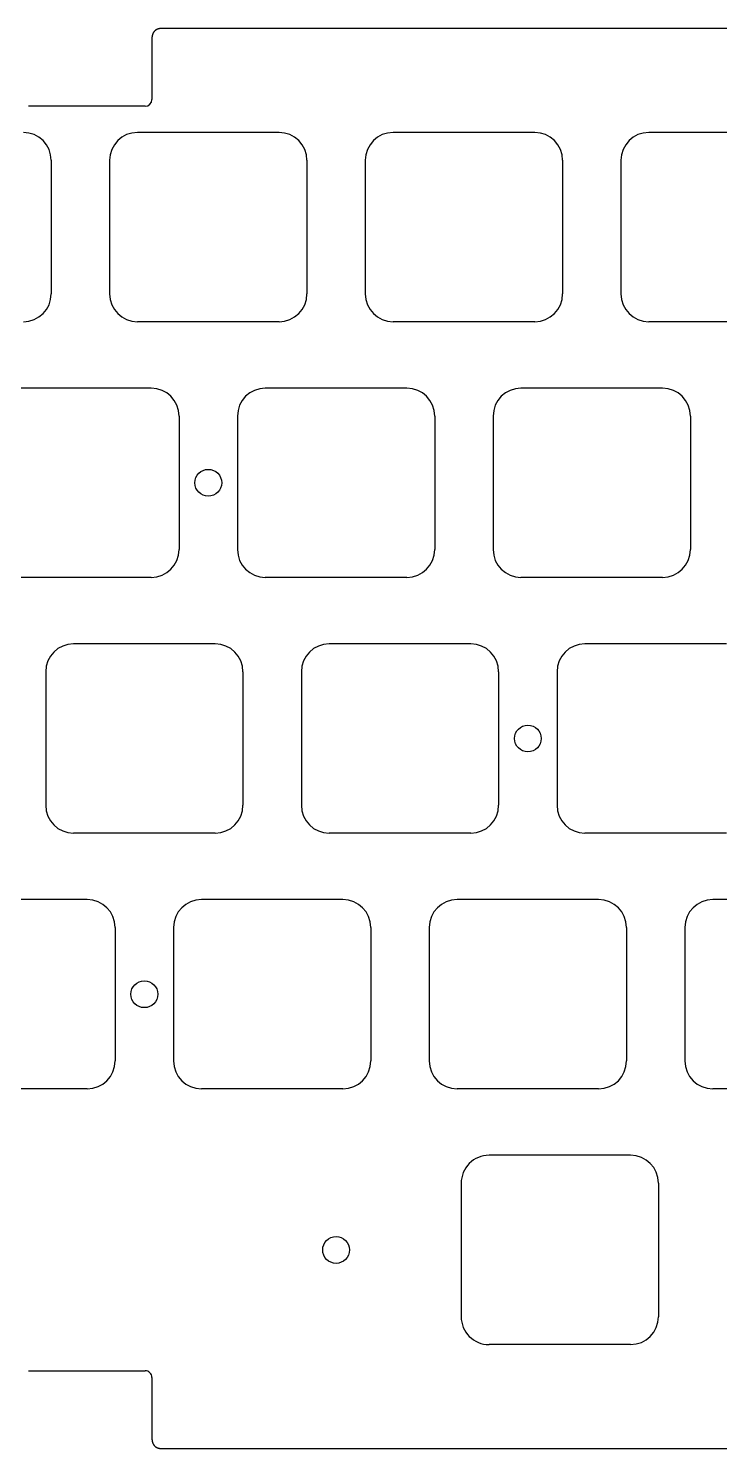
# Model space of a CAD drawing. Header units: millimetres. Extents: x -9 to 276, y -91 to 15.
# Drawn here: x 81.8 to 133.3, y -91 to 14.8 of the extents above; entities that cross this region are included whole.
import ezdxf

# ---------------------------------------------------------------- set-up
doc = ezdxf.new("R2010")
doc.units = ezdxf.units.MM
doc.layers.add('BLACK', color=7, linetype='CONTINUOUS')
doc.layers.add('Edge.Cuts', color=53, linetype='CONTINUOUS', true_color=0xc8a339)

msp = doc.modelspace()

# ---------------------------------------------------------------- linework, layer by layer
at = {"layer": 'BLACK', "linetype": 'Continuous'}
for p, q in [((126.71875, -69.15), (116.168749, -69.15)), ((114.09375, -71.225), (114.09375, -81.175001)), ((128.79375, -71.225), (128.79375, -81.175)), ((126.71875, -83.25), (116.16875, -83.25))]:
    msp.add_line(p, q, dxfattribs=at)
at = {"layer": 'BLACK'}
msp.add_circle((104.775, -76.2), 1, dxfattribs=at)
for centre, radius, start, end in [((116.168749, -71.224999), 2.074999, 90, 180.00002761), ((126.71875, -71.225), 2.075, 0, 90), ((116.168749, -81.175001), 2.074999, 180, 270.00002761), ((126.71875, -81.175), 2.075, 270, 0)]:
    msp.add_arc(centre, radius, start, end, dxfattribs=at)
at = {"layer": 'Edge.Cuts', "linetype": 'CONTINUOUS'}
for p, q in [((91.050165, 14.007492), (91.050147, 14)), ((91.050147, 14), (91.050147, 9.5)), ((91.050257, 14.018647), (91.050165, 14.007492)), ((91.050428, 14.029685), (91.050257, 14.018647)), ((91.050676, 14.040606), (91.050428, 14.029685)), ((91.051001, 14.051411), (91.050676, 14.040606)), ((91.051401, 14.062103), (91.051001, 14.051411)), ((91.051877, 14.072681), (91.051401, 14.062103)), ((91.052428, 14.083147), (91.051877, 14.072681)), ((91.053051, 14.093502), (91.052428, 14.083147)), ((91.053748, 14.103747), (91.053051, 14.093502)), ((91.054517, 14.113883), (91.053748, 14.103747)), ((91.055357, 14.123911), (91.054517, 14.113883)), ((91.056268, 14.133833), (91.055357, 14.123911)), ((91.057249, 14.143648), (91.056268, 14.133833)), ((91.058299, 14.153359), (91.057249, 14.143648)), ((91.059418, 14.162967), (91.058299, 14.153359)), ((91.060604, 14.172472), (91.059418, 14.162967)), ((91.061858, 14.181875), (91.060604, 14.172472)), ((91.063179, 14.191177), (91.061858, 14.181875)), ((91.064565, 14.20038), (91.063179, 14.191177)), ((91.066017, 14.209485), (91.064565, 14.20038)), ((91.067534, 14.218492), (91.066017, 14.209485)), ((91.069115, 14.227402), (91.067534, 14.218492)), ((91.07076, 14.236217), (91.069115, 14.227402)), ((91.072468, 14.244937), (91.07076, 14.236217)), ((91.074238, 14.253563), (91.072468, 14.244937)), ((91.076071, 14.262097), (91.074238, 14.253563)), ((91.077965, 14.270539), (91.076071, 14.262097)), ((91.07992, 14.27889), (91.077965, 14.270539)), ((91.081935, 14.287151), (91.07992, 14.27889)), ((91.084011, 14.295324), (91.081935, 14.287151)), ((91.086146, 14.303408), (91.084011, 14.295324)), ((91.088341, 14.311405), (91.086146, 14.303408)), ((91.090594, 14.319316), (91.088341, 14.311405)), ((91.092905, 14.327142), (91.090594, 14.319316)), ((91.095275, 14.334883), (91.092905, 14.327142)), ((91.097702, 14.342541), (91.095275, 14.334883)), ((91.100186, 14.350116), (91.097702, 14.342541)), ((91.102727, 14.357609), (91.100186, 14.350116)), ((91.105324, 14.365021), (91.102727, 14.357609)), ((91.107978, 14.372353), (91.105324, 14.365021)), ((91.110687, 14.379606), (91.107978, 14.372353)), ((91.113452, 14.38678), (91.110687, 14.379606)), ((91.116273, 14.393876), (91.113452, 14.38678)), ((91.119148, 14.400896), (91.116273, 14.393876)), ((91.122078, 14.407839), (91.119148, 14.400896)), ((91.125063, 14.414708), (91.122078, 14.407839)), ((91.128102, 14.421501), (91.125063, 14.414708)), ((91.131196, 14.428221), (91.128102, 14.421501)), ((91.134343, 14.434868), (91.131196, 14.428221)), ((91.137545, 14.441443), (91.134343, 14.434868)), ((91.1408, 14.447946), (91.137545, 14.441443)), ((91.144108, 14.454378), (91.1408, 14.447946)), ((91.14747, 14.46074), (91.144108, 14.454378)), ((91.150886, 14.467032), (91.14747, 14.46074)), ((91.154355, 14.473256), (91.150886, 14.467032)), ((91.157877, 14.479412), (91.154355, 14.473256)), ((91.161452, 14.4855), (91.157877, 14.479412)), ((91.165081, 14.491521), (91.161452, 14.4855)), ((91.168762, 14.497476), (91.165081, 14.491521)), ((91.172497, 14.503366), (91.168762, 14.497476)), ((91.176286, 14.509191), (91.172497, 14.503366)), ((91.180127, 14.514951), (91.176286, 14.509191)), ((91.184022, 14.520647), (91.180127, 14.514951)), ((91.18797, 14.526281), (91.184022, 14.520647)), ((91.191972, 14.531851), (91.18797, 14.526281)), ((91.196028, 14.53736), (91.191972, 14.531851)), ((91.200137, 14.542807), (91.196028, 14.53736)), ((91.2043, 14.548192), (91.200137, 14.542807)), ((91.208517, 14.553518), (91.2043, 14.548192)), ((91.212789, 14.558783), (91.208517, 14.553518)), ((91.217115, 14.563988), (91.212789, 14.558783)), ((91.221495, 14.569134), (91.217115, 14.563988)), ((91.225931, 14.574221), (91.221495, 14.569134)), ((91.230422, 14.57925), (91.225931, 14.574221)), ((91.234968, 14.584221), (91.230422, 14.57925)), ((91.23957, 14.589135), (91.234968, 14.584221)), ((91.244227, 14.593991), (91.23957, 14.589135)), ((91.248942, 14.598791), (91.244227, 14.593991)), ((91.25132, 14.601169), (91.248942, 14.598791)), ((91.253713, 14.603534), (91.25132, 14.601169)), ((91.256119, 14.605884), (91.253713, 14.603534)), ((91.25854, 14.608221), (91.256119, 14.605884)), ((91.260976, 14.610543), (91.25854, 14.608221)), ((91.263426, 14.612852), (91.260976, 14.610543)), ((91.26589, 14.615146), (91.263426, 14.612852)), ((91.268369, 14.617427), (91.26589, 14.615146)), ((91.270862, 14.619694), (91.268369, 14.617427)), ((91.27337, 14.621947), (91.270862, 14.619694)), ((91.275892, 14.624187), (91.27337, 14.621947)), ((91.278429, 14.626412), (91.275892, 14.624187)), ((91.280981, 14.628625), (91.278429, 14.626412)), ((91.283548, 14.630823), (91.280981, 14.628625)), ((91.28613, 14.633008), (91.283548, 14.630823)), ((91.288726, 14.635178), (91.28613, 14.633008)), ((91.291338, 14.637336), (91.288726, 14.635178)), ((91.293964, 14.63948), (91.291338, 14.637336)), ((91.296606, 14.641611), (91.293964, 14.63948)), ((91.299262, 14.643727), (91.296606, 14.641611)), ((91.301934, 14.645831), (91.299262, 14.643727)), ((91.304621, 14.647921), (91.301934, 14.645831)), ((91.307324, 14.649998), (91.304621, 14.647921)), ((91.310041, 14.65206), (91.307324, 14.649998)), ((91.312775, 14.65411), (91.310041, 14.65206)), ((91.315523, 14.656146), (91.312775, 14.65411)), ((91.318288, 14.65817), (91.315523, 14.656146)), ((91.321068, 14.660179), (91.318288, 14.65817)), ((91.323864, 14.662175), (91.321068, 14.660179)), ((91.326675, 14.664158), (91.323864, 14.662175)), ((91.329503, 14.666128), (91.326675, 14.664158)), ((91.332346, 14.668083), (91.329503, 14.666128)), ((91.335206, 14.670027), (91.332346, 14.668083)), ((91.338081, 14.671956), (91.335206, 14.670027)), ((91.340973, 14.673873), (91.338081, 14.671956)), ((91.34388, 14.675775), (91.340973, 14.673873)), ((91.346805, 14.677665), (91.34388, 14.675775)), ((91.349745, 14.679541), (91.346805, 14.677665)), ((91.352703, 14.681405), (91.349745, 14.679541)), ((91.355675, 14.683254), (91.352703, 14.681405)), ((91.358667, 14.685091), (91.355675, 14.683254)), ((91.361672, 14.686914), (91.358667, 14.685091)), ((91.364697, 14.688725), (91.361672, 14.686914)), ((91.367736, 14.690521), (91.364697, 14.688725)), ((91.370795, 14.692305), (91.367736, 14.690521)), ((91.373868, 14.694074), (91.370795, 14.692305)), ((91.376961, 14.695832), (91.373868, 14.694074)), ((91.380068, 14.697574), (91.376961, 14.695832)), ((91.383195, 14.699305), (91.380068, 14.697574)), ((91.386337, 14.701022), (91.383195, 14.699305)), ((91.389499, 14.702726), (91.386337, 14.701022)), ((91.392676, 14.704415), (91.389499, 14.702726)), ((91.395873, 14.706093), (91.392676, 14.704415)), ((91.399085, 14.707756), (91.395873, 14.706093)), ((91.402318, 14.709407), (91.399085, 14.707756)), ((91.405566, 14.711043), (91.402318, 14.709407)), ((91.408834, 14.712667), (91.405566, 14.711043)), ((91.412118, 14.714276), (91.408834, 14.712667)), ((91.415423, 14.715873), (91.412118, 14.714276)), ((91.418743, 14.717455), (91.415423, 14.715873)), ((91.422084, 14.719025), (91.418743, 14.717455)), ((91.425441, 14.72058), (91.422084, 14.719025)), ((91.42882, 14.722123), (91.425441, 14.72058)), ((91.432213, 14.723651), (91.42882, 14.722123)), ((91.435629, 14.725168), (91.432213, 14.723651)), ((91.43906, 14.726668), (91.435629, 14.725168)), ((91.442514, 14.728157), (91.43906, 14.726668)), ((91.445983, 14.729631), (91.442514, 14.728157)), ((91.449475, 14.731092), (91.445983, 14.729631)), ((91.452982, 14.732538), (91.449475, 14.731092)), ((91.456513, 14.733972), (91.452982, 14.732538)), ((91.460059, 14.73539), (91.456513, 14.733972)), ((91.463628, 14.736797), (91.460059, 14.73539)), ((91.467213, 14.738188), (91.463628, 14.736797)), ((91.470822, 14.739566), (91.467213, 14.738188)), ((91.474446, 14.740929), (91.470822, 14.739566)), ((91.478095, 14.74228), (91.474446, 14.740929)), ((91.481759, 14.743615), (91.478095, 14.74228)), ((91.485448, 14.744937), (91.481759, 14.743615)), ((91.489152, 14.746244), (91.485448, 14.744937)), ((91.492882, 14.747539), (91.489152, 14.746244)), ((91.496627, 14.748817), (91.492882, 14.747539)), ((91.500398, 14.750083), (91.496627, 14.748817)), ((91.504184, 14.751334), (91.500398, 14.750083)), ((91.507996, 14.752571), (91.504184, 14.751334)), ((91.511824, 14.753793), (91.507996, 14.752571)), ((91.515678, 14.755001), (91.511824, 14.753793)), ((91.519548, 14.756194), (91.515678, 14.755001)), ((91.523444, 14.757374), (91.519548, 14.756194)), ((91.527356, 14.758537), (91.523444, 14.757374)), ((91.531296, 14.759688), (91.527356, 14.758537)), ((91.535251, 14.760822), (91.531296, 14.759688)), ((91.539233, 14.761944), (91.535251, 14.760822)), ((91.543232, 14.763049), (91.539233, 14.761944)), ((91.547258, 14.76414), (91.543232, 14.763049)), ((91.5513, 14.765216), (91.547258, 14.76414)), ((91.555371, 14.766278), (91.5513, 14.765216)), ((91.559457, 14.767323), (91.555371, 14.766278)), ((91.563572, 14.768355), (91.559457, 14.767323)), ((91.567703, 14.76937), (91.563572, 14.768355)), ((91.571863, 14.770372), (91.567703, 14.76937)), ((91.57604, 14.771357), (91.571863, 14.770372)), ((91.580246, 14.772328), (91.57604, 14.771357)), ((91.584468, 14.773283), (91.580246, 14.772328)), ((91.588719, 14.774223), (91.584468, 14.773283)), ((91.592988, 14.775146), (91.588719, 14.774223)), ((91.597286, 14.776056), (91.592988, 14.775146)), ((91.601601, 14.776948), (91.597286, 14.776056)), ((91.605946, 14.777826), (91.601601, 14.776948)), ((91.610308, 14.778687), (91.605946, 14.777826)), ((91.614701, 14.779534), (91.610308, 14.778687)), ((91.61911, 14.780363), (91.614701, 14.779534)), ((91.623551, 14.781178), (91.61911, 14.780363)), ((91.628009, 14.781976), (91.623551, 14.781178)), ((91.632498, 14.782758), (91.628009, 14.781976)), ((91.637004, 14.783523), (91.632498, 14.782758)), ((91.641542, 14.784274), (91.637004, 14.783523)), ((91.646097, 14.785006), (91.641542, 14.784274)), ((91.650685, 14.785724), (91.646097, 14.785006)), ((91.65529, 14.786424), (91.650685, 14.785724)), ((91.659927, 14.787108), (91.65529, 14.786424)), ((91.664582, 14.787775), (91.659927, 14.787108)), ((91.66927, 14.788426), (91.664582, 14.787775)), ((91.673976, 14.789059), (91.66927, 14.788426)), ((91.678715, 14.789677), (91.673976, 14.789059)), ((91.683472, 14.790276), (91.678715, 14.789677)), ((91.688262, 14.790859), (91.683472, 14.790276)), ((91.69307, 14.791425), (91.688262, 14.790859)), ((91.697913, 14.791974), (91.69307, 14.791425)), ((91.702773, 14.792505), (91.697913, 14.791974)), ((91.707668, 14.793019), (91.702773, 14.792505)), ((91.712581, 14.793515), (91.707668, 14.793019)), ((91.717529, 14.793995), (91.712581, 14.793515)), ((91.722496, 14.794456), (91.717529, 14.793995)), ((91.727497, 14.7949), (91.722496, 14.794456)), ((91.732517, 14.795326), (91.727497, 14.7949)), ((91.737573, 14.795734), (91.732517, 14.795326)), ((91.742647, 14.796124), (91.737573, 14.795734)), ((91.747758, 14.796496), (91.742647, 14.796124)), ((91.752887, 14.796849), (91.747758, 14.796496)), ((91.758052, 14.797185), (91.752887, 14.796849)), ((91.763237, 14.797502), (91.758052, 14.797185)), ((91.768458, 14.797801), (91.763237, 14.797502)), ((91.773699, 14.798081), (91.768458, 14.797801)), ((91.778976, 14.798343), (91.773699, 14.798081)), ((91.784273, 14.798585), (91.778976, 14.798343)), ((91.789607, 14.798809), (91.784273, 14.798585)), ((91.794961, 14.799014), (91.789607, 14.798809)), ((91.800353, 14.7992), (91.794961, 14.799014)), ((91.805764, 14.799367), (91.800353, 14.7992)), ((91.811214, 14.799514), (91.805764, 14.799367)), ((91.816683, 14.799643), (91.811214, 14.799514)), ((91.822191, 14.799751), (91.816683, 14.799643)), ((91.827719, 14.799841), (91.822191, 14.799751)), ((91.833286, 14.79991), (91.827719, 14.799841)), ((91.838873, 14.79996), (91.833286, 14.79991)), ((91.8445, 14.79999), (91.838873, 14.79996)), ((91.850147, 14.8), (91.8445, 14.79999)), ((174.849852, 14.8), (91.850147, 14.8)), ((90.550147, 9), (81.849147, 9)), ((100.525, 7.05), (89.975, 7.05)), ((119.575, 7.05), (109.025, 7.05)), ((138.625, 7.05), (128.075, 7.05)), ((83.55, 4.975), (83.55, -4.975)), ((87.9, 4.975), (87.9, -4.975)), ((102.6, 4.975), (102.6, -4.975)), ((106.95, 4.975), (106.95, -4.975)), ((121.65, 4.975), (121.65, -4.975)), ((126, 4.975), (126, -4.975)), ((100.525, -7.05), (89.975, -7.05)), ((119.575, -7.05), (109.025, -7.05)), ((138.625, -7.05), (128.075, -7.05)), ((91, -12), (80.45, -12)), ((110.05, -12), (99.5, -12)), ((129.1, -12), (118.55, -12)), ((93.075, -14.075), (93.075, -24.025)), ((97.425, -14.075), (97.425, -24.025)), ((112.125, -14.075), (112.125, -24.025)), ((116.475, -14.075), (116.475, -24.025)), ((131.175, -14.075), (131.175, -24.025)), ((91, -26.1), (80.45, -26.1)), ((110.05, -26.1), (99.5, -26.1)), ((129.1, -26.1), (118.55, -26.1)), ((95.7625, -31.05), (85.2125, -31.05)), ((114.8125, -31.05), (104.2625, -31.05)), ((133.8625, -31.05), (123.3125, -31.05)), ((83.1375, -33.125), (83.1375, -43.075)), ((97.8375, -33.125), (97.8375, -43.075)), ((102.1875, -33.125), (102.1875, -43.075)), ((116.8875, -33.125), (116.8875, -43.075)), ((121.2375, -33.125), (121.2375, -43.075)), ((95.7625, -45.15), (85.2125, -45.15)), ((114.8125, -45.15), (104.2625, -45.15)), ((133.8625, -45.15), (123.3125, -45.15)), ((86.2375, -50.1), (75.6875, -50.1)), ((105.2875, -50.1), (94.7375, -50.1)), ((124.3375, -50.1), (113.7875, -50.1)), ((143.3875, -50.1), (132.8375, -50.1)), ((88.3125, -52.175), (88.3125, -62.125)), ((92.6625, -52.175), (92.6625, -62.125)), ((107.3625, -52.175), (107.3625, -62.125)), ((111.7125, -52.175), (111.7125, -62.125)), ((126.4125, -52.175), (126.4125, -62.125)), ((130.7625, -52.175), (130.7625, -62.125)), ((86.2375, -64.2), (75.6875, -64.2)), ((105.2875, -64.2), (94.7375, -64.2)), ((124.3375, -64.2), (113.7875, -64.2)), ((143.3875, -64.2), (132.8375, -64.2)), ((81.849147, -85.199997), (90.550147, -85.199997)), ((91.050147, -85.699997), (91.050147, -90.199997)), ((91.050147, -90.199997), (91.050157, -90.205644)), ((91.050157, -90.205644), (91.050187, -90.211271)), ((91.050187, -90.211271), (91.050237, -90.216858)), ((91.050237, -90.216858), (91.050306, -90.222425)), ((91.050306, -90.222425), (91.050396, -90.227953)), ((91.050396, -90.227953), (91.050504, -90.233461)), ((91.050504, -90.233461), (91.050633, -90.23893)), ((91.050633, -90.23893), (91.05078, -90.24438)), ((91.05078, -90.24438), (91.050947, -90.249791)), ((91.050947, -90.249791), (91.051133, -90.255183)), ((91.051133, -90.255183), (91.051338, -90.260537)), ((91.051338, -90.260537), (91.051562, -90.265871)), ((91.051562, -90.265871), (91.051804, -90.271168)), ((91.051804, -90.271168), (91.052066, -90.276445)), ((91.052066, -90.276445), (91.052346, -90.281686)), ((91.052346, -90.281686), (91.052645, -90.286907)), ((91.052645, -90.286907), (91.052962, -90.292092)), ((91.052962, -90.292092), (91.053298, -90.297257)), ((91.053298, -90.297257), (91.053651, -90.302386)), ((91.053651, -90.302386), (91.054023, -90.307497)), ((91.054023, -90.307497), (91.054413, -90.312571)), ((91.054413, -90.312571), (91.054821, -90.317627)), ((91.054821, -90.317627), (91.055247, -90.322647)), ((91.055247, -90.322647), (91.055691, -90.327648)), ((91.055691, -90.327648), (91.056152, -90.332615)), ((91.056152, -90.332615), (91.056632, -90.337563)), ((91.056632, -90.337563), (91.057128, -90.342476)), ((91.057128, -90.342476), (91.057642, -90.347371)), ((91.057642, -90.347371), (91.058173, -90.352231)), ((91.058173, -90.352231), (91.058722, -90.357074)), ((91.058722, -90.357074), (91.059288, -90.361882)), ((91.059288, -90.361882), (91.059871, -90.366672)), ((91.059871, -90.366672), (91.06047, -90.371429)), ((91.06047, -90.371429), (91.061088, -90.376168)), ((91.061088, -90.376168), (91.061721, -90.380874)), ((91.061721, -90.380874), (91.062372, -90.385562)), ((91.062372, -90.385562), (91.063039, -90.390217)), ((91.063039, -90.390217), (91.063723, -90.394854)), ((91.063723, -90.394854), (91.064423, -90.399459)), ((91.064423, -90.399459), (91.065141, -90.404047)), ((91.065141, -90.404047), (91.065873, -90.408602)), ((91.065873, -90.408602), (91.066624, -90.41314)), ((91.066624, -90.41314), (91.067389, -90.417646)), ((91.067389, -90.417646), (91.068171, -90.422135)), ((91.068171, -90.422135), (91.068969, -90.426593)), ((91.068969, -90.426593), (91.069784, -90.431034)), ((91.069784, -90.431034), (91.070613, -90.435443)), ((91.070613, -90.435443), (91.07146, -90.439836)), ((91.07146, -90.439836), (91.072321, -90.444198)), ((91.072321, -90.444198), (91.073199, -90.448543)), ((91.073199, -90.448543), (91.074091, -90.452858)), ((91.074091, -90.452858), (91.075001, -90.457156)), ((91.075001, -90.457156), (91.075924, -90.461425)), ((91.075924, -90.461425), (91.076864, -90.465676)), ((91.076864, -90.465676), (91.077819, -90.469898)), ((91.077819, -90.469898), (91.07879, -90.474104)), ((91.07879, -90.474104), (91.079775, -90.478281)), ((91.079775, -90.478281), (91.080777, -90.482441)), ((91.080777, -90.482441), (91.081792, -90.486572)), ((91.081792, -90.486572), (91.082824, -90.490687)), ((91.082824, -90.490687), (91.083869, -90.494773)), ((91.083869, -90.494773), (91.084931, -90.498844)), ((91.084931, -90.498844), (91.086007, -90.502886)), ((91.086007, -90.502886), (91.087098, -90.506912)), ((91.087098, -90.506912), (91.088203, -90.510911)), ((91.088203, -90.510911), (91.089325, -90.514893)), ((91.089325, -90.514893), (91.090459, -90.518848)), ((91.090459, -90.518848), (91.09161, -90.522788)), ((91.09161, -90.522788), (91.092773, -90.5267)), ((91.092773, -90.5267), (91.093953, -90.530596)), ((91.093953, -90.530596), (91.095146, -90.534466)), ((91.095146, -90.534466), (91.096354, -90.53832)), ((91.096354, -90.53832), (91.097576, -90.542148)), ((91.097576, -90.542148), (91.098813, -90.54596)), ((91.098813, -90.54596), (91.100064, -90.549746)), ((91.100064, -90.549746), (91.10133, -90.553517)), ((91.10133, -90.553517), (91.102608, -90.557262)), ((91.102608, -90.557262), (91.103903, -90.560992)), ((91.103903, -90.560992), (91.10521, -90.564696)), ((91.10521, -90.564696), (91.106532, -90.568385)), ((91.106532, -90.568385), (91.107867, -90.572049)), ((91.107867, -90.572049), (91.109218, -90.575698)), ((91.109218, -90.575698), (91.110581, -90.579322)), ((91.110581, -90.579322), (91.111959, -90.582931)), ((91.111959, -90.582931), (91.11335, -90.586516)), ((91.11335, -90.586516), (91.114757, -90.590085)), ((91.114757, -90.590085), (91.116175, -90.593631)), ((91.116175, -90.593631), (91.117609, -90.597162)), ((91.117609, -90.597162), (91.119055, -90.600669)), ((91.119055, -90.600669), (91.120516, -90.604161)), ((91.120516, -90.604161), (91.12199, -90.60763)), ((91.12199, -90.60763), (91.123479, -90.611084)), ((91.123479, -90.611084), (91.124979, -90.614515)), ((91.124979, -90.614515), (91.126496, -90.617931)), ((91.126496, -90.617931), (91.128024, -90.621324)), ((91.128024, -90.621324), (91.129567, -90.624703)), ((91.129567, -90.624703), (91.131122, -90.62806)), ((91.131122, -90.62806), (91.132692, -90.631401)), ((91.132692, -90.631401), (91.134274, -90.634721)), ((91.134274, -90.634721), (91.135871, -90.638026)), ((91.135871, -90.638026), (91.13748, -90.64131)), ((91.13748, -90.64131), (91.139104, -90.644578)), ((91.139104, -90.644578), (91.14074, -90.647826)), ((91.14074, -90.647826), (91.142391, -90.651059)), ((91.142391, -90.651059), (91.144054, -90.654271)), ((91.144054, -90.654271), (91.145732, -90.657468)), ((91.145732, -90.657468), (91.147421, -90.660645)), ((91.147421, -90.660645), (91.149125, -90.663807)), ((91.149125, -90.663807), (91.150842, -90.666949)), ((91.150842, -90.666949), (91.152573, -90.670076)), ((91.152573, -90.670076), (91.154315, -90.673183)), ((91.154315, -90.673183), (91.156073, -90.676276)), ((91.156073, -90.676276), (91.157842, -90.679349)), ((91.157842, -90.679349), (91.159626, -90.682408)), ((91.159626, -90.682408), (91.161422, -90.685447)), ((91.161422, -90.685447), (91.163233, -90.688472)), ((91.163233, -90.688472), (91.165056, -90.691477)), ((91.165056, -90.691477), (91.166893, -90.694469)), ((91.166893, -90.694469), (91.168742, -90.697441)), ((91.168742, -90.697441), (91.170606, -90.700399)), ((91.170606, -90.700399), (91.172482, -90.703339)), ((91.172482, -90.703339), (91.174372, -90.706264)), ((91.174372, -90.706264), (91.176274, -90.709171)), ((91.176274, -90.709171), (91.178191, -90.712063)), ((91.178191, -90.712063), (91.18012, -90.714938)), ((91.18012, -90.714938), (91.182064, -90.717798)), ((91.182064, -90.717798), (91.184019, -90.720641)), ((91.184019, -90.720641), (91.185989, -90.723469)), ((91.185989, -90.723469), (91.187972, -90.72628)), ((91.187972, -90.72628), (91.189968, -90.729076)), ((91.189968, -90.729076), (91.191977, -90.731856)), ((91.191977, -90.731856), (91.194001, -90.734621)), ((91.194001, -90.734621), (91.196037, -90.737369)), ((91.196037, -90.737369), (91.198087, -90.740103)), ((91.198087, -90.740103), (91.200149, -90.74282)), ((91.200149, -90.74282), (91.202226, -90.745523)), ((91.202226, -90.745523), (91.204316, -90.74821)), ((91.204316, -90.74821), (91.20642, -90.750882)), ((91.20642, -90.750882), (91.208536, -90.753538)), ((91.208536, -90.753538), (91.210667, -90.75618)), ((91.210667, -90.75618), (91.212811, -90.758806)), ((91.212811, -90.758806), (91.214969, -90.761418)), ((91.214969, -90.761418), (91.217139, -90.764014)), ((91.217139, -90.764014), (91.219324, -90.766596)), ((91.219324, -90.766596), (91.221522, -90.769163)), ((91.221522, -90.769163), (91.223735, -90.771715)), ((91.223735, -90.771715), (91.22596, -90.774252)), ((91.22596, -90.774252), (91.2282, -90.776774)), ((91.2282, -90.776774), (91.230453, -90.779282)), ((91.230453, -90.779282), (91.23272, -90.781775)), ((91.23272, -90.781775), (91.235001, -90.784254)), ((91.235001, -90.784254), (91.237295, -90.786718)), ((91.237295, -90.786718), (91.239604, -90.789168)), ((91.239604, -90.789168), (91.241926, -90.791604)), ((91.241926, -90.791604), (91.244263, -90.794025)), ((91.244263, -90.794025), (91.246613, -90.796431)), ((91.246613, -90.796431), (91.248978, -90.798824)), ((91.248978, -90.798824), (91.251356, -90.801202)), ((91.251356, -90.801202), (91.256156, -90.805917)), ((91.256156, -90.805917), (91.261012, -90.810574)), ((91.261012, -90.810574), (91.265926, -90.815176)), ((91.265926, -90.815176), (91.270897, -90.819722)), ((91.270897, -90.819722), (91.275926, -90.824213)), ((91.275926, -90.824213), (91.281013, -90.828649)), ((91.281013, -90.828649), (91.286159, -90.833029)), ((91.286159, -90.833029), (91.291364, -90.837355)), ((91.291364, -90.837355), (91.296629, -90.841627)), ((91.296629, -90.841627), (91.301955, -90.845844)), ((91.301955, -90.845844), (91.30734, -90.850007)), ((91.30734, -90.850007), (91.312787, -90.854116)), ((91.312787, -90.854116), (91.318296, -90.858172)), ((91.318296, -90.858172), (91.323866, -90.862174)), ((91.323866, -90.862174), (91.3295, -90.866122)), ((91.3295, -90.866122), (91.335196, -90.870017)), ((91.335196, -90.870017), (91.340956, -90.873858)), ((91.340956, -90.873858), (91.346781, -90.877647)), ((91.346781, -90.877647), (91.352671, -90.881382)), ((91.352671, -90.881382), (91.358626, -90.885063)), ((91.358626, -90.885063), (91.364647, -90.888692)), ((91.364647, -90.888692), (91.370735, -90.892267)), ((91.370735, -90.892267), (91.376891, -90.895789)), ((91.376891, -90.895789), (91.383115, -90.899258)), ((91.383115, -90.899258), (91.389407, -90.902674)), ((91.389407, -90.902674), (91.395769, -90.906036)), ((91.395769, -90.906036), (91.402201, -90.909344)), ((91.402201, -90.909344), (91.408704, -90.912599)), ((91.408704, -90.912599), (91.415279, -90.915801)), ((91.415279, -90.915801), (91.421926, -90.918948)), ((91.421926, -90.918948), (91.428646, -90.922042)), ((91.428646, -90.922042), (91.435439, -90.925081)), ((91.435439, -90.925081), (91.442308, -90.928066)), ((91.442308, -90.928066), (91.449251, -90.930996)), ((91.449251, -90.930996), (91.456271, -90.933871)), ((91.456271, -90.933871), (91.463367, -90.936692)), ((91.463367, -90.936692), (91.470541, -90.939457)), ((91.470541, -90.939457), (91.477794, -90.942166)), ((91.477794, -90.942166), (91.485126, -90.94482)), ((91.485126, -90.94482), (91.492538, -90.947417)), ((91.492538, -90.947417), (91.500031, -90.949958)), ((91.500031, -90.949958), (91.507606, -90.952442)), ((91.507606, -90.952442), (91.515264, -90.954869)), ((91.515264, -90.954869), (91.523005, -90.957239)), ((91.523005, -90.957239), (91.530831, -90.95955)), ((91.530831, -90.95955), (91.538742, -90.961803)), ((91.538742, -90.961803), (91.546739, -90.963998)), ((91.546739, -90.963998), (91.554823, -90.966133)), ((91.554823, -90.966133), (91.562996, -90.968209)), ((91.562996, -90.968209), (91.571257, -90.970224)), ((91.571257, -90.970224), (91.579608, -90.972179)), ((91.579608, -90.972179), (91.58805, -90.974073)), ((91.58805, -90.974073), (91.596584, -90.975906)), ((91.596584, -90.975906), (91.60521, -90.977676)), ((91.60521, -90.977676), (91.61393, -90.979384)), ((91.61393, -90.979384), (91.622745, -90.981029)), ((91.622745, -90.981029), (91.631655, -90.98261)), ((91.631655, -90.98261), (91.640662, -90.984127)), ((91.640662, -90.984127), (91.649767, -90.985579)), ((91.649767, -90.985579), (91.65897, -90.986965)), ((91.65897, -90.986965), (91.668272, -90.988286)), ((91.668272, -90.988286), (91.677675, -90.98954)), ((91.677675, -90.98954), (91.68718, -90.990726)), ((91.68718, -90.990726), (91.696788, -90.991845)), ((91.696788, -90.991845), (91.706499, -90.992895)), ((91.706499, -90.992895), (91.716314, -90.993876)), ((91.716314, -90.993876), (91.726236, -90.994787)), ((91.726236, -90.994787), (91.736264, -90.995627)), ((91.736264, -90.995627), (91.7464, -90.996396)), ((91.7464, -90.996396), (91.756645, -90.997093)), ((91.756645, -90.997093), (91.767, -90.997716)), ((91.767, -90.997716), (91.777466, -90.998267)), ((91.777466, -90.998267), (91.788044, -90.998743)), ((91.788044, -90.998743), (91.798736, -90.999143)), ((91.798736, -90.999143), (91.809541, -90.999468)), ((91.809541, -90.999468), (91.820462, -90.999716)), ((91.820462, -90.999716), (91.8315, -90.999887)), ((91.8315, -90.999887), (91.842655, -90.999979)), ((91.842655, -90.999979), (91.850147, -90.999997)), ((91.850147, -90.999997), (174.849852, -90.999997))]:
    msp.add_line(p, q, dxfattribs=at)
at = {"layer": 'Edge.Cuts'}
for centre in [(95.25, -19.05), (119.0625, -38.1), (90.4875, -57.15)]:
    msp.add_circle(centre, 1, dxfattribs=at)
for centre, radius, start, end in [((90.550079, 9.500015), 0.500068, -89.99220801, -0.00171864), ((81.475, 4.975), 2.075, 0, 90), ((89.975, 4.975), 2.075, 90, 180), ((100.525, 4.975), 2.075, 0, 90), ((109.025, 4.975), 2.075, 90, 180), ((119.575, 4.975), 2.075, 0, 90), ((128.075, 4.975), 2.075, 90, 180), ((81.475, -4.975), 2.075, -90, 0), ((89.975, -4.975), 2.075, -180, -90), ((100.525, -4.975), 2.075, -90, 0), ((109.025, -4.975), 2.075, -180, -90), ((119.575, -4.975), 2.075, -90, 0), ((128.075, -4.975), 2.075, -180, -90), ((91, -14.075), 2.075, 0, 90), ((99.5, -14.075), 2.075, 90, 180), ((110.05, -14.075), 2.075, 0, 90), ((118.55, -14.075), 2.075, 90, 180), ((129.1, -14.075), 2.075, 0, 90), ((91, -24.025), 2.075, -90, 0), ((99.5, -24.025), 2.075, -180, -90), ((110.05, -24.025), 2.075, -90, 0), ((118.55, -24.025), 2.075, -180, -90), ((129.1, -24.025), 2.075, -90, 0), ((85.2125, -33.125), 2.075, 90, 180), ((95.7625, -33.125), 2.075, 0, 90), ((104.2625, -33.125), 2.075, 90, 180), ((114.8125, -33.125), 2.075, 0, 90), ((123.3125, -33.125), 2.075, 90, 180), ((85.2125, -43.075), 2.075, -180, -90), ((95.7625, -43.075), 2.075, -90, 0), ((104.2625, -43.075), 2.075, -180, -90), ((114.8125, -43.075), 2.075, -90, 0), ((123.3125, -43.075), 2.075, -180, -90), ((86.2375, -52.175), 2.075, 0, 90), ((94.7375, -52.175), 2.075, 90, 180), ((105.2875, -52.175), 2.075, 0, 90), ((113.7875, -52.175), 2.075, 90, 180), ((124.3375, -52.175), 2.075, 0, 90), ((132.8375, -52.175), 2.075, 90, 180), ((86.2375, -62.125), 2.075, -90, 0), ((94.7375, -62.125), 2.075, -180, -90), ((105.2875, -62.125), 2.075, -90, 0), ((113.7875, -62.125), 2.075, -180, -90), ((124.3375, -62.125), 2.075, -90, 0), ((132.8375, -62.125), 2.075, -180, -90), ((90.550179, -85.699985), 0.499988, -0.00137519, 90.00366702)]:
    msp.add_arc(centre, radius, start, end, dxfattribs=at)

doc.saveas('drawing.dxf')
